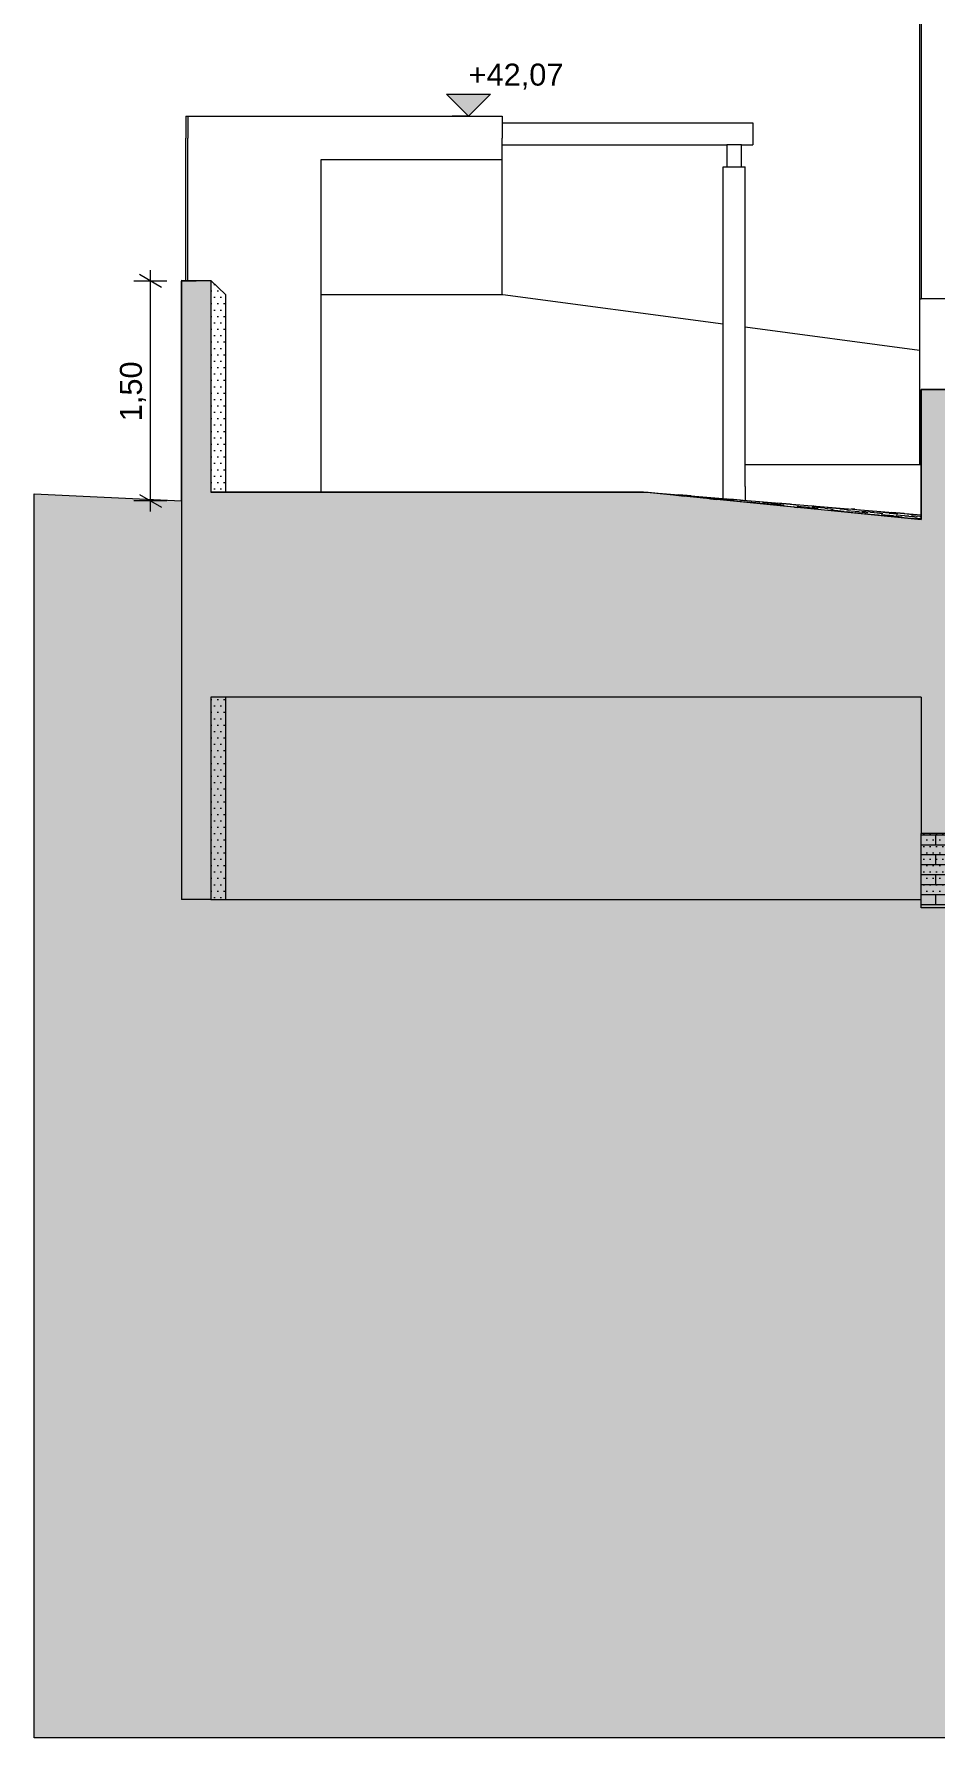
# Model space of a CAD drawing. Header units: metres. Extents: x -111189 to -108577, y -72951 to -72647.
# Drawn here: x -108761.1 to -108754.95, y -72951.18 to -72939.56 of the extents above; entities that cross this region are included whole.
import ezdxf

# ---------------------------------------------------------------- set-up
doc = ezdxf.new("R2010")
doc.units = ezdxf.units.M
doc.header["$MEASUREMENT"] = 0
for name, color, linetype in [('00 - DESENHO 2D', 7, 'Continuous'), ('01 - TERRENO PROPOSTO', 7, 'Continuous'), ('03 - COBERTURA', 7, 'Continuous'), ('05 - PAREDES..35', 7, 'Continuous'), ('05 - PILAR', 7, 'Continuous'), ('05 - VIGA', 7, 'Continuous'), ('06 - ESCADAS _ GUARDAS', 7, 'Continuous'), ('06 - FORRA', 7, 'Continuous'), ('07 - MUROS', 7, 'Continuous'), ('12 - COTAS GERAIS', 7, 'Continuous')]:
    doc.layers.add(name, color=color, linetype=linetype)
doc.styles.add('ESTILO_GERADO_7', font='')
doc.styles.get('ESTILO_GERADO_7').set_extended_font_data('Helvetica')
doc.dimstyles.new('ESTILO_GERADO__5', dxfattribs={"dimtxt": 0.15, "dimasz": 0.114, "dimexe": 0.18, "dimexo": 0.0625, "dimgap": 0, "dimtad": 1, "dimzin": 0, "dimdsep": 46, "dimtxsty": 'ESTILO_GERADO_7', "dimblk": 'ARROWHEAD_2', "dimblk1": 'ARROWHEAD_2', "dimblk2": 'ARROWHEAD_2', "dimcen": 0.09, "dimse1": 1, "dimse2": 1, "dimclrd": 7, "dimclre": 7, "dimclrt": 7, "dimadec": 0, "dimazin": 0, "dimtfac": 1, "dimtdec": 4, "dimtmove": 0, "dimatfit": 3, "dimfxl": 1, "dimtolj": 1, "dimtzin": 0, "dimarcsym": 0})
pattern_1 = [(360, (-108919.279413, -72941.96242), (0.021783658, 0.043567315), [0, -0.043567315])]

# ---------------------------------------------------------------- blocks, each defined once
blk = doc.blocks.new('Corte Elem_2111_1', base_point=(-108919.279, -72941.962))
at = {"layer": '07 - MUROS', "linetype": 'Continuous', "lineweight": 13}
h = blk.add_hatch(dxfattribs=at)
h.set_pattern_fill('DOTS_0001', color=251, style=0, pattern_type=2)
h.set_pattern_definition(pattern_1)
h.paths.add_polyline_path([(-108759.891, -72942.682), (-108759.791, -72942.682), (-108759.791, -72941.334), (-108759.891, -72941.237)])
h = blk.add_hatch(dxfattribs=at)
h.set_pattern_fill('DOTS_0001', color=251, style=0, pattern_type=2)
h.set_pattern_definition(pattern_1)
h.paths.add_polyline_path([(-108759.791, -72944.082), (-108759.891, -72944.082), (-108759.891, -72945.462), (-108759.791, -72945.462)])
at = {"layer": '07 - MUROS', "color": 7, "linetype": 'Continuous', "lineweight": 20}
for p, q in [((-108760.091, -72941.236), (-108760.091, -72945.462)), ((-108759.891, -72941.237), (-108759.891, -72942.682)), ((-108759.891, -72944.082), (-108759.891, -72945.462)), ((-108759.891, -72945.462), (-108760.091, -72945.462))]:
    blk.add_line(p, q, dxfattribs=at)
at = {"layer": '07 - MUROS', "color": 7, "linetype": 'Continuous', "lineweight": 13}
for p, q in [((-108759.891, -72941.237), (-108759.791, -72941.334)), ((-108759.791, -72941.334), (-108759.791, -72942.682)), ((-108759.791, -72944.082), (-108759.791, -72945.462)), ((-108759.891, -72945.462), (-108759.791, -72945.462))]:
    blk.add_line(p, q, dxfattribs=at)
at = {"layer": '07 - MUROS', "color": 251, "linetype": 'Continuous', "lineweight": 13}
for p, q in [((-108759.14, -72941.334), (-108757.901, -72941.334)), ((-108757.901, -72941.334), (-108756.399, -72941.534)), ((-108756.249, -72941.554), (-108755.059, -72941.713)), ((-108759.791, -72945.462), (-108757.901, -72945.462)), ((-108757.901, -72945.462), (-108755.049, -72945.462))]:
    blk.add_line(p, q, dxfattribs=at)
at = {"layer": '07 - MUROS', "color": 7, "linetype": 'Continuous', "lineweight": 20, "flags": 128}
blk.add_lwpolyline([(-108760.091, -72941.236), (-108759.957, -72941.237), (-108759.891, -72941.237)], dxfattribs=at)
blk = doc.blocks.new('*X2902', base_point=(-108919.279, -72941.962))
at = {"color": 254, "linetype": 'Continuous', "lineweight": 13}
for p, q in [((-108754.849, -72945.022), (-108755.049, -72945.022)), ((-108754.849, -72945.09), (-108755.049, -72945.09)), ((-108754.951, -72945.022), (-108754.951, -72945.09)), ((-108754.849, -72945.022), (-108754.849, -72945.012)), ((-108754.799, -72945.022), (-108754.849, -72945.022)), ((-108754.799, -72945.09), (-108754.849, -72945.09)), ((-108754.849, -72945.158), (-108754.849, -72945.09)), ((-108754.849, -72945.158), (-108755.049, -72945.158)), ((-108754.951, -72945.158), (-108754.951, -72945.226)), ((-108754.799, -72945.158), (-108754.849, -72945.158)), ((-108754.849, -72945.226), (-108755.049, -72945.226)), ((-108754.849, -72945.294), (-108755.049, -72945.294)), ((-108754.951, -72945.294), (-108754.951, -72945.362)), ((-108754.799, -72945.226), (-108754.849, -72945.226)), ((-108754.849, -72945.294), (-108754.849, -72945.226)), ((-108754.799, -72945.294), (-108754.849, -72945.294)), ((-108754.849, -72945.362), (-108755.049, -72945.362)), ((-108754.849, -72945.43), (-108755.049, -72945.43)), ((-108754.951, -72945.43), (-108754.951, -72945.498)), ((-108754.799, -72945.362), (-108754.849, -72945.362)), ((-108754.849, -72945.43), (-108754.849, -72945.362)), ((-108754.799, -72945.43), (-108754.849, -72945.43)), ((-108754.849, -72945.498), (-108755.049, -72945.498)), ((-108754.799, -72945.498), (-108754.849, -72945.498)), ((-108754.849, -72945.518), (-108754.849, -72945.498))]:
    blk.add_line(p, q, dxfattribs=at)
blk = doc.blocks.new('Corte Elem_2132_1', base_point=(-108919.279, -72941.962))
at = {"linetype": 'Continuous', "lineweight": 13}
h = blk.add_hatch(dxfattribs=at)
h.set_pattern_fill('DOTS_0001', color=251, style=0, pattern_type=2)
h.set_pattern_definition(pattern_1)
h.paths.add_polyline_path([(-108755.049, -72945.442), (-108754.799, -72945.442), (-108754.799, -72945.012), (-108755.049, -72945.012)])
at = {"color": 7, "linetype": 'Continuous', "lineweight": 13}
for p, q in [((-108755.049, -72945.518), (-108755.049, -72945.012)), ((-108754.799, -72945.518), (-108755.049, -72945.518))]:
    blk.add_line(p, q, dxfattribs=at)
at = {"lineweight": 0}
blk.add_blockref('*X2902', (-108919.279, -72941.962), dxfattribs=at)
blk = doc.blocks.new('Corte Elem_2134_1', base_point=(-108919.279, -72941.962))
at = {"color": 7, "linetype": 'Continuous', "lineweight": 13}
for p, q in [((-108755.049, -72941.982), (-108755.049, -72942.869)), ((-108754.799, -72941.982), (-108755.049, -72941.982)), ((-108754.799, -72941.982), (-108754.799, -72944.682)), ((-108755.049, -72944.082), (-108755.049, -72945.012)), ((-108754.799, -72945.012), (-108755.049, -72945.012))]:
    blk.add_line(p, q, dxfattribs=at)
blk = doc.blocks.new('Corte Elem_2137_1', base_point=(-108919.279, -72941.962))
at = {"layer": '06 - FORRA', "linetype": 'Continuous', "lineweight": 13}
h = blk.add_hatch(dxfattribs=at)
h.set_pattern_fill('DOTS_0001', color=251, style=0, pattern_type=2)
h.set_pattern_definition(pattern_1)
h.paths.add_polyline_path([(-108754.859, -72941.362), (-108755.049, -72941.362), (-108755.049, -72941.363), (-108754.859, -72941.363)])
h = blk.add_hatch(dxfattribs=at)
h.set_pattern_fill('DOTS_0001', color=251, style=0, pattern_type=2)
h.set_pattern_definition(pattern_1)
h.paths.add_polyline_path([(-108754.72, -72941.362), (-108754.839, -72941.362), (-108754.839, -72941.363), (-108754.72, -72941.363)])
h = blk.add_hatch(dxfattribs=at)
h.set_pattern_fill('DOTS_0001', color=251, style=0, pattern_type=2)
h.set_pattern_definition(pattern_1)
h.paths.add_polyline_path([(-108754.715, -72941.362), (-108754.715, -72941.363), (-108754.659, -72941.363), (-108754.659, -72941.362)])
h = blk.add_hatch(dxfattribs=at)
h.set_pattern_fill('DOTS_0001', color=251, style=0, pattern_type=2)
h.set_pattern_definition(pattern_1)
h.paths.add_polyline_path([(-108754.191, -72941.718), (-108754.193, -72941.718), (-108754.193, -72941.738), (-108754.191, -72941.74)])
h = blk.add_hatch(dxfattribs=at)
h.set_pattern_fill('DOTS_0001', color=251, style=0, pattern_type=2)
h.set_pattern_definition(pattern_1)
h.paths.add_polyline_path([(-108754.059, -72941.718), (-108754.186, -72941.718), (-108754.186, -72941.745), (-108754.122, -72941.816), (-108754.124, -72941.816), (-108754.124, -72941.93), (-108754.102, -72941.93), (-108754.102, -72941.838), (-108754.059, -72941.886), (-108754.059, -72941.843), (-108754.145, -72941.748), (-108754.059, -72941.748)])
h = blk.add_hatch(dxfattribs=at)
h.set_pattern_fill('DOTS_0001', color=251, style=0, pattern_type=2)
h.set_pattern_definition(pattern_1)
h.paths.add_polyline_path([(-108754.054, -72941.93), (-108754.037, -72941.93), (-108754.037, -72941.91), (-108754.019, -72941.93), (-108753.981, -72941.93), (-108754.039, -72941.866), (-108754.039, -72941.751), (-108754.041, -72941.748), (-108753.927, -72941.748), (-108753.927, -72941.718), (-108754.054, -72941.718), (-108754.054, -72941.748), (-108754.053, -72941.748), (-108754.053, -72941.85), (-108754.054, -72941.849)])
h = blk.add_hatch(dxfattribs=at)
h.set_pattern_fill('DOTS_0001', color=251, style=0, pattern_type=2)
h.set_pattern_definition(pattern_1)
h.paths.add_polyline_path([(-108753.922, -72941.718), (-108753.922, -72941.748), (-108753.921, -72941.748), (-108753.921, -72941.93), (-108753.906, -72941.93), (-108753.906, -72941.751), (-108753.909, -72941.748), (-108753.795, -72941.748), (-108753.795, -72941.718)])
h = blk.add_hatch(dxfattribs=at)
h.set_pattern_fill('DOTS_0001', color=251, style=0, pattern_type=2)
h.set_pattern_definition(pattern_1)
h.paths.add_polyline_path([(-108753.79, -72941.748), (-108753.789, -72941.748), (-108753.789, -72941.93), (-108753.774, -72941.93), (-108753.774, -72941.751), (-108753.777, -72941.748), (-108753.663, -72941.748), (-108753.663, -72941.718), (-108753.79, -72941.718)])
h = blk.add_hatch(dxfattribs=at)
h.set_pattern_fill('DOTS_0001', color=251, style=0, pattern_type=2)
h.set_pattern_definition(pattern_1)
h.paths.add_polyline_path([(-108753.658, -72941.748), (-108753.656, -72941.748), (-108753.656, -72941.93), (-108753.642, -72941.93), (-108753.642, -72941.751), (-108753.644, -72941.748), (-108753.53, -72941.748), (-108753.53, -72941.718), (-108753.658, -72941.718)])
h = blk.add_hatch(dxfattribs=at)
h.set_pattern_fill('DOTS_0001', color=251, style=0, pattern_type=2)
h.set_pattern_definition(pattern_1)
h.paths.add_polyline_path([(-108753.525, -72941.718), (-108753.525, -72941.748), (-108753.524, -72941.748), (-108753.524, -72941.93), (-108753.51, -72941.93), (-108753.51, -72941.751), (-108753.512, -72941.748), (-108753.398, -72941.748), (-108753.398, -72941.718)])
h = blk.add_hatch(dxfattribs=at)
h.set_pattern_fill('DOTS_0001', color=251, style=0, pattern_type=2)
h.set_pattern_definition(pattern_1)
h.paths.add_polyline_path([(-108753.266, -72941.718), (-108753.393, -72941.718), (-108753.393, -72941.748), (-108753.392, -72941.748), (-108753.392, -72941.93), (-108753.378, -72941.93), (-108753.378, -72941.751), (-108753.38, -72941.748), (-108753.266, -72941.748)])
h = blk.add_hatch(dxfattribs=at)
h.set_pattern_fill('DOTS_0001', color=251, style=0, pattern_type=2)
h.set_pattern_definition(pattern_1)
h.paths.add_polyline_path([(-108753.134, -72941.718), (-108753.261, -72941.718), (-108753.261, -72941.748), (-108753.26, -72941.748), (-108753.26, -72941.93), (-108753.246, -72941.93), (-108753.246, -72941.751), (-108753.248, -72941.748), (-108753.134, -72941.748)])
h = blk.add_hatch(dxfattribs=at)
h.set_pattern_fill('DOTS_0001', color=251, style=0, pattern_type=2)
h.set_pattern_definition(pattern_1)
h.paths.add_polyline_path([(-108753.129, -72941.748), (-108753.128, -72941.748), (-108753.128, -72941.93), (-108753.114, -72941.93), (-108753.114, -72941.751), (-108753.116, -72941.748), (-108753.019, -72941.748), (-108753.019, -72941.718), (-108753.129, -72941.718)])
h = blk.add_hatch(dxfattribs=at)
h.set_pattern_fill('DOTS_0001', color=251, style=0, pattern_type=2)
h.set_pattern_definition(pattern_1)
h.paths.add_polyline_path([(-108754.124, -72941.935), (-108754.124, -72941.982), (-108754.102, -72941.982), (-108754.102, -72941.935)])
h = blk.add_hatch(dxfattribs=at)
h.set_pattern_fill('DOTS_0001', color=251, style=0, pattern_type=2)
h.set_pattern_definition(pattern_1)
h.paths.add_polyline_path([(-108754.059, -72941.93), (-108754.059, -72941.93), (-108754.059, -72941.888), (-108754.059, -72941.888)])
h = blk.add_hatch(dxfattribs=at)
h.set_pattern_fill('DOTS_0001', color=251, style=0, pattern_type=2)
h.set_pattern_definition(pattern_1)
h.paths.add_polyline_path([(-108754.059, -72941.935), (-108754.059, -72941.982), (-108754.037, -72941.982), (-108754.037, -72941.935)])
h = blk.add_hatch(dxfattribs=at)
h.set_pattern_fill('DOTS_0001', color=251, style=0, pattern_type=2)
h.set_pattern_definition(pattern_1)
h.paths.add_polyline_path([(-108753.976, -72941.935), (-108754.014, -72941.935), (-108753.992, -72941.96), (-108753.994, -72941.96), (-108753.994, -72941.982), (-108753.972, -72941.982), (-108753.972, -72941.982), (-108753.971, -72941.982), (-108753.933, -72941.982)])
h = blk.add_hatch(dxfattribs=at)
h.set_pattern_fill('DOTS_0001', color=251, style=0, pattern_type=2)
h.set_pattern_definition(pattern_1)
h.paths.add_polyline_path([(-108753.906, -72941.935), (-108753.921, -72941.935), (-108753.921, -72941.982), (-108753.906, -72941.982)])
h = blk.add_hatch(dxfattribs=at)
h.set_pattern_fill('DOTS_0001', color=251, style=0, pattern_type=2)
h.set_pattern_definition(pattern_1)
h.paths.add_polyline_path([(-108753.789, -72941.935), (-108753.789, -72941.982), (-108753.774, -72941.982), (-108753.774, -72941.935)])
h = blk.add_hatch(dxfattribs=at)
h.set_pattern_fill('DOTS_0001', color=251, style=0, pattern_type=2)
h.set_pattern_definition(pattern_1)
h.paths.add_polyline_path([(-108753.642, -72941.935), (-108753.656, -72941.935), (-108753.656, -72941.982), (-108753.642, -72941.982)])
h = blk.add_hatch(dxfattribs=at)
h.set_pattern_fill('DOTS_0001', color=251, style=0, pattern_type=2)
h.set_pattern_definition(pattern_1)
h.paths.add_polyline_path([(-108753.524, -72941.935), (-108753.524, -72941.982), (-108753.51, -72941.982), (-108753.51, -72941.935)])
h = blk.add_hatch(dxfattribs=at)
h.set_pattern_fill('DOTS_0001', color=251, style=0, pattern_type=2)
h.set_pattern_definition(pattern_1)
h.paths.add_polyline_path([(-108753.392, -72941.982), (-108753.378, -72941.982), (-108753.378, -72941.935), (-108753.392, -72941.935)])
h = blk.add_hatch(dxfattribs=at)
h.set_pattern_fill('DOTS_0001', color=251, style=0, pattern_type=2)
h.set_pattern_definition(pattern_1)
h.paths.add_polyline_path([(-108753.26, -72941.935), (-108753.26, -72941.982), (-108753.246, -72941.982), (-108753.246, -72941.935)])
h = blk.add_hatch(dxfattribs=at)
h.set_pattern_fill('DOTS_0001', color=251, style=0, pattern_type=2)
h.set_pattern_definition(pattern_1)
h.paths.add_polyline_path([(-108753.128, -72941.935), (-108753.128, -72941.982), (-108753.114, -72941.982), (-108753.114, -72941.935)])
at = {"layer": '06 - FORRA', "color": 7, "linetype": 'Continuous', "lineweight": 13}
for p, q in [((-108755.059, -72941.362), (-108755.049, -72941.362)), ((-108755.059, -72941.362), (-108755.059, -72942.494)), ((-108754.659, -72941.362), (-108754.588, -72941.362)), ((-108754.583, -72941.362), (-108754.455, -72941.362)), ((-108754.45, -72941.362), (-108754.323, -72941.362)), ((-108754.318, -72941.362), (-108754.191, -72941.362)), ((-108754.186, -72941.362), (-108754.059, -72941.362)), ((-108754.054, -72941.362), (-108753.927, -72941.362)), ((-108753.922, -72941.362), (-108753.795, -72941.362)), ((-108753.79, -72941.362), (-108753.663, -72941.362)), ((-108753.658, -72941.362), (-108753.53, -72941.362)), ((-108753.525, -72941.362), (-108753.398, -72941.362)), ((-108753.393, -72941.362), (-108753.266, -72941.362)), ((-108753.261, -72941.362), (-108753.134, -72941.362)), ((-108753.129, -72941.362), (-108753.019, -72941.362))]:
    blk.add_line(p, q, dxfattribs=at)
blk = doc.blocks.new('Corte Elem_2166_1', base_point=(-108919.279, -72941.962))
at = {"layer": '05 - PAREDES..35', "color": 251, "linetype": 'Continuous', "lineweight": 13}
blk.add_line((-108759.14, -72942.682), (-108759.14, -72940.413), dxfattribs=at)
blk = doc.blocks.new('Corte Elem_2167_1', base_point=(-108919.279, -72941.962))
at = {"layer": '05 - PILAR', "color": 251, "linetype": 'Continuous', "lineweight": 13}
for p, q in [((-108756.399, -72940.462), (-108756.374, -72940.462)), ((-108756.399, -72942.725), (-108756.399, -72940.462)), ((-108756.274, -72940.462), (-108756.249, -72940.462)), ((-108756.249, -72942.494), (-108756.249, -72940.462))]:
    blk.add_line(p, q, dxfattribs=at)
blk = doc.blocks.new('Corte Elem_2168_1', base_point=(-108919.279, -72941.962))
at = {"layer": '05 - VIGA', "color": 251, "linetype": 'Continuous', "lineweight": 13}
for p, q in [((-108756.374, -72940.312), (-108756.374, -72940.462)), ((-108756.274, -72940.312), (-108756.374, -72940.312)), ((-108756.274, -72940.462), (-108756.274, -72940.312)), ((-108756.374, -72940.462), (-108756.274, -72940.462))]:
    blk.add_line(p, q, dxfattribs=at)
blk = doc.blocks.new('Corte Elem_2169_1', base_point=(-108919.279, -72941.962))
at = {"layer": '03 - COBERTURA', "color": 251, "linetype": 'Continuous', "lineweight": 13}
for p, q in [((-108760.063, -72940.413), (-108760.063, -72940.266)), ((-108760.049, -72940.413), (-108760.049, -72940.266)), ((-108757.904, -72940.413), (-108757.904, -72940.266)), ((-108759.14, -72940.413), (-108757.904, -72940.413))]:
    blk.add_line(p, q, dxfattribs=at)
blk = doc.blocks.new('Corte Elem_2170_1', base_point=(-108919.279, -72941.962))
at = {"layer": '05 - VIGA', "color": 251, "linetype": 'Continuous', "lineweight": 13}
for p, q in [((-108757.904, -72940.162), (-108756.197, -72940.162)), ((-108756.197, -72940.162), (-108756.197, -72940.312)), ((-108757.904, -72940.312), (-108756.374, -72940.312)), ((-108756.274, -72940.312), (-108756.197, -72940.312))]:
    blk.add_line(p, q, dxfattribs=at)
blk = doc.blocks.new('Corte Elem_2171_1', base_point=(-108919.279, -72941.962))
at = {"layer": '05 - VIGA', "color": 251, "linetype": 'Continuous', "lineweight": 13}
for p, q in [((-108760.049, -72940.116), (-108760.049, -72940.266)), ((-108760.049, -72940.116), (-108757.904, -72940.116)), ((-108757.904, -72940.116), (-108757.904, -72940.266))]:
    blk.add_line(p, q, dxfattribs=at)
blk = doc.blocks.new('Corte Elem_2172_1', base_point=(-108919.279, -72941.962))
at = {"layer": '05 - VIGA', "color": 251, "linetype": 'Continuous', "lineweight": 13}
for q in [(-108760.063, -72940.266), (-108760.049, -72940.116)]:
    blk.add_line((-108760.063, -72940.116), q, dxfattribs=at)
blk = doc.blocks.new('Corte Elem_2177_1', base_point=(-108919.279, -72941.962))
at = {"layer": '06 - FORRA', "linetype": 'Continuous', "lineweight": 13}
h = blk.add_hatch(dxfattribs=at)
h.set_pattern_fill('DOTS_0001', color=251, style=0, pattern_type=2)
h.set_pattern_definition(pattern_1)
h.paths.add_polyline_path([(-108755.049, -72936.325), (-108755.008, -72936.325), (-108754.997, -72936.35), (-108754.659, -72936.35), (-108754.659, -72936.141), (-108755.049, -72936.141)])
at = {"layer": '06 - FORRA', "color": 7, "linetype": 'Continuous', "lineweight": 13}
for p, q in [((-108755.049, -72936.141), (-108755.049, -72941.362)), ((-108754.659, -72940.982), (-108754.659, -72936.141)), ((-108754.659, -72941.362), (-108754.659, -72941.002)), ((-108754.859, -72941.362), (-108755.049, -72941.362)), ((-108754.72, -72941.362), (-108754.839, -72941.362)), ((-108754.659, -72941.362), (-108754.715, -72941.362))]:
    blk.add_line(p, q, dxfattribs=at)
blk = doc.blocks.new('Corte Elem_2178_1', base_point=(-108919.279, -72941.962))
at = {"layer": '06 - FORRA', "linetype": 'Continuous', "lineweight": 13}
h = blk.add_hatch(dxfattribs=at)
h.set_pattern_fill('DOTS_0001', color=251, style=0, pattern_type=2)
h.set_pattern_definition(pattern_1)
h.paths.add_polyline_path([(-108755.059, -72936.141), (-108755.059, -72936.325), (-108755.049, -72936.325), (-108755.049, -72936.141)])
at = {"layer": '06 - FORRA', "color": 7, "linetype": 'Continuous', "lineweight": 13}
blk.add_line((-108755.059, -72936.141), (-108755.059, -72941.362), dxfattribs=at)
blk = doc.blocks.new('Corte Elem_2194_1', base_point=(-108919.279, -72941.962))
at = {"layer": '05 - PAREDES..35', "color": 251, "linetype": 'Continuous', "lineweight": 13}
for p, q in [((-108760.063, -72941.236), (-108760.063, -72940.413)), ((-108760.049, -72941.236), (-108760.049, -72940.413)), ((-108757.904, -72941.333), (-108757.904, -72940.413)), ((-108759.14, -72941.333), (-108757.904, -72941.333))]:
    blk.add_line(p, q, dxfattribs=at)
blk = doc.blocks.new('Corte Elem_2196_1', base_point=(-108919.279, -72941.962))
at = {"layer": '01 - TERRENO PROPOSTO', "color": 7, "linetype": 'Continuous', "lineweight": 13}
for p, q in [((-108756.941, -72942.682), (-108756.93, -72942.682)), ((-108756.93, -72942.682), (-108756.923, -72942.682)), ((-108756.924, -72942.682), (-108756.896, -72942.685)), ((-108756.923, -72942.682), (-108755.049, -72942.836)), ((-108756.768, -72942.699), (-108756.804, -72942.695)), ((-108756.72, -72942.703), (-108756.768, -72942.699)), ((-108756.729, -72942.702), (-108756.746, -72942.701)), ((-108756.72, -72942.703), (-108756.729, -72942.702)), ((-108756.72, -72942.703), (-108756.661, -72942.709)), ((-108756.617, -72942.708), (-108756.702, -72942.701)), ((-108756.617, -72942.708), (-108756.643, -72942.706)), ((-108756.617, -72942.708), (-108756.561, -72942.713)), ((-108756.561, -72942.713), (-108756.558, -72942.713)), ((-108756.485, -72942.727), (-108756.535, -72942.723)), ((-108756.485, -72942.727), (-108756.493, -72942.727)), ((-108756.485, -72942.727), (-108756.443, -72942.732)), ((-108756.382, -72942.732), (-108756.467, -72942.725)), ((-108756.382, -72942.732), (-108756.408, -72942.731)), ((-108756.382, -72942.732), (-108756.323, -72942.739)), ((-108756.327, -72942.732), (-108756.364, -72942.729)), ((-108756.279, -72942.736), (-108756.327, -72942.732)), ((-108756.279, -72942.736), (-108756.305, -72942.735)), ((-108756.279, -72942.736), (-108756.22, -72942.742)), ((-108756.147, -72942.758), (-108756.231, -72942.751)), ((-108756.147, -72942.758), (-108756.173, -72942.757)), ((-108756.147, -72942.758), (-108756.088, -72942.765)), ((-108756.044, -72942.762), (-108756.129, -72942.754)), ((-108756.044, -72942.762), (-108756.07, -72942.761)), ((-108756.044, -72942.762), (-108755.985, -72942.768)), ((-108755.941, -72942.765), (-108756.026, -72942.758)), ((-108755.941, -72942.765), (-108755.967, -72942.765)), ((-108755.941, -72942.765), (-108755.883, -72942.772)), ((-108755.917, -72942.784), (-108755.996, -72942.776)), ((-108755.913, -72942.784), (-108755.92, -72942.783)), ((-108755.912, -72942.784), (-108755.917, -72942.784)), ((-108755.912, -72942.784), (-108755.913, -72942.784)), ((-108755.912, -72942.784), (-108755.905, -72942.785)), ((-108755.905, -72942.785), (-108755.888, -72942.787)), ((-108755.809, -72942.788), (-108755.894, -72942.78)), ((-108755.809, -72942.788), (-108755.835, -72942.787)), ((-108755.809, -72942.788), (-108755.75, -72942.794)), ((-108755.706, -72942.791), (-108755.791, -72942.784)), ((-108755.79, -72942.776), (-108755.78, -72942.776)), ((-108755.706, -72942.791), (-108755.732, -72942.79)), ((-108755.706, -72942.791), (-108755.648, -72942.798)), ((-108755.603, -72942.795), (-108755.688, -72942.788)), ((-108755.574, -72942.814), (-108755.659, -72942.806)), ((-108755.603, -72942.795), (-108755.629, -72942.794)), ((-108755.603, -72942.795), (-108755.545, -72942.801)), ((-108755.574, -72942.814), (-108755.6, -72942.813)), ((-108755.574, -72942.814), (-108755.515, -72942.82)), ((-108755.471, -72942.817), (-108755.556, -72942.81)), ((-108755.518, -72942.798), (-108755.526, -72942.798)), ((-108755.501, -72942.799), (-108755.518, -72942.798)), ((-108755.5, -72942.799), (-108755.473, -72942.802)), ((-108755.471, -72942.817), (-108755.497, -72942.816)), ((-108755.473, -72942.802), (-108755.442, -72942.805)), ((-108755.471, -72942.817), (-108755.412, -72942.824)), ((-108755.368, -72942.821), (-108755.453, -72942.814)), ((-108755.339, -72942.839), (-108755.423, -72942.832)), ((-108755.368, -72942.821), (-108755.394, -72942.82)), ((-108755.368, -72942.821), (-108755.31, -72942.827)), ((-108755.339, -72942.839), (-108755.354, -72942.839)), ((-108755.266, -72942.825), (-108755.35, -72942.817)), ((-108755.339, -72942.839), (-108755.28, -72942.846)), ((-108755.236, -72942.843), (-108755.321, -72942.836)), ((-108755.266, -72942.825), (-108755.291, -72942.824)), ((-108755.266, -72942.825), (-108755.207, -72942.831)), ((-108755.236, -72942.843), (-108755.262, -72942.842)), ((-108755.163, -72942.828), (-108755.247, -72942.821)), ((-108755.236, -72942.843), (-108755.177, -72942.85)), ((-108755.133, -72942.847), (-108755.218, -72942.839)), ((-108755.163, -72942.828), (-108755.188, -72942.827)), ((-108755.163, -72942.828), (-108755.104, -72942.835)), ((-108755.133, -72942.847), (-108755.159, -72942.846)), ((-108755.133, -72942.847), (-108755.075, -72942.853)), ((-108755.049, -72942.849), (-108755.115, -72942.843)), ((-108755.049, -72942.865), (-108755.086, -72942.862)), ((-108755.049, -72942.85), (-108755.056, -72942.85))]:
    blk.add_line(p, q, dxfattribs=at)
at = {"layer": '01 - TERRENO PROPOSTO', "color": 7, "linetype": 'Continuous', "lineweight": 20}
blk.add_line((-108755.049, -72944.082), (-108759.891, -72944.082), dxfattribs=at)
at = {"layer": '01 - TERRENO PROPOSTO', "color": 7, "linetype": 'Continuous', "lineweight": 20, "flags": 128}
blk.add_lwpolyline([(-108755.049, -72942.869), (-108755.071, -72942.867), (-108755.707, -72942.804), (-108756.009, -72942.775), (-108756.941, -72942.682), (-108759.891, -72942.682)], dxfattribs=at)
blk = doc.blocks.new('Corte Elem_2273_1', base_point=(-108919.279, -72941.962))
at = {"layer": '06 - ESCADAS _ GUARDAS', "color": 7, "linetype": 'Continuous', "lineweight": 13}
for p, q in [((-108756.249, -72942.494), (-108755.049, -72942.494)), ((-108756.249, -72942.644), (-108756.249, -72942.494))]:
    blk.add_line(p, q, dxfattribs=at)
blk = doc.blocks.new('Corte Elem_2277_1', base_point=(-108919.279, -72941.962))
at = {"layer": '07 - MUROS', "color": 7, "linetype": 'Continuous', "lineweight": 13}
blk.add_line((-108756.249, -72942.644), (-108756.249, -72942.738), dxfattribs=at)
blk = doc.blocks.new('*D3118', base_point=(-108919.279, -72941.962))
at = {"layer": '12 - COTAS GERAIS', "color": 7, "linetype": 'Continuous', "lineweight": 5, "transparency": 16777216}
for p, q in [((-108760.192, -72941.242), (-108760.417, -72941.242)), ((-108760.229, -72941.285), (-108760.379, -72941.198)), ((-108760.304, -72941.242), (-108760.304, -72941.168)), ((-108760.304, -72942.742), (-108760.304, -72941.242)), ((-108760.192, -72942.742), (-108760.417, -72942.742)), ((-108760.379, -72942.699), (-108760.229, -72942.785)), ((-108760.304, -72942.815), (-108760.304, -72942.742))]:
    blk.add_line(p, q, dxfattribs=at)
at = {"layer": '12 - COTAS GERAIS', "color": 7, "lineweight": 5, "transparency": 16777216, "insert": (-108760.334, -72942.198), "char_height": 0.15, "attachment_point": 7, "rotation": 90, "style": 'ESTILO_GERADO_7'}
blk.add_mtext('\\A1;{\\pql;\\fHelvetica|b0|i0|c0|p0;\\W1.000000;1,50}', dxfattribs=at)
blk = doc.blocks.new('ARROWHEAD_2')
at = {"color": 0, "linetype": 'Continuous', "lineweight": 0}
for p, q in [((0, 0), (-1, 0)), ((-0.38, -0.66), (0.38, 0.66))]:
    blk.add_line(p, q, dxfattribs=at)
blk = doc.blocks.new('Cota_41_1', base_point=(-108758.134, -72940.116))
at = {"layer": '12 - COTAS GERAIS', "linetype": 'Continuous', "lineweight": 5}
blk.add_hatch(color=7, dxfattribs=at).paths.add_polyline_path([(-108758.134, -72940.116), (-108757.984, -72939.966), (-108758.284, -72939.966)])
at = {"layer": '12 - COTAS GERAIS', "color": 7, "linetype": 'Continuous', "lineweight": 5}
for p, q in [((-108758.134, -72940.116), (-108758.284, -72939.966)), ((-108758.284, -72939.966), (-108757.984, -72939.966)), ((-108757.984, -72939.966), (-108758.134, -72940.116)), ((-108758.134, -72940.116), (-108758.247, -72940.116)), ((-108758.134, -72940.116), (-108758.022, -72940.116))]:
    blk.add_line(p, q, dxfattribs=at)
at = {"layer": '12 - COTAS GERAIS', "color": 7, "lineweight": 5, "insert": (-108758.134, -72939.936), "char_height": 0.15, "attachment_point": 7, "style": 'ESTILO_GERADO_7'}
blk.add_mtext('\\A1;{\\pql;\\fHelvetica|b0|i0|c0|p0;\\W1.000000;+42,07}', dxfattribs=at)

msp = doc.modelspace()

# ---------------------------------------------------------------- hatches: boundary and pattern name
at = {"layer": '00 - DESENHO 2D', "linetype": 'Continuous', "lineweight": 13}
msp.add_hatch(color=251, dxfattribs=at).paths.add_polyline_path([(-108761.097, -72942.693), (-108760.091, -72942.742), (-108760.091, -72941.242), (-108759.891, -72941.237), (-108759.891, -72942.682), (-108756.91, -72942.682), (-108755.049, -72942.869), (-108755.049, -72941.982), (-108754.799, -72941.982), (-108754.799, -72944.682), (-108748.409, -72944.682), (-108745.439, -72944.365), (-108744.01, -72944.216), (-108740.816, -72943.903), (-108739.352, -72943.883), (-108739.349, -72943.904), (-108737.893, -72943.903), (-108737.893, -72944.053), (-108736.988, -72944.053), (-108736.988, -72951.183), (-108761.097, -72951.183)])

# ---------------------------------------------------------------- linework, layer by layer
at = {"layer": '00 - DESENHO 2D', "color": 7, "linetype": 'Continuous', "lineweight": 20, "flags": 128}
msp.add_lwpolyline([(-108761.097, -72942.693), (-108760.091, -72942.742), (-108760.091, -72941.242), (-108759.891, -72941.237), (-108759.891, -72942.682), (-108756.91, -72942.682), (-108755.049, -72942.869), (-108755.049, -72941.982), (-108754.799, -72941.982), (-108754.799, -72944.682), (-108748.409, -72944.682), (-108745.439, -72944.365), (-108744.01, -72944.216), (-108740.816, -72943.903), (-108739.352, -72943.883), (-108739.349, -72943.904), (-108737.893, -72943.903), (-108737.893, -72944.053), (-108736.988, -72944.053), (-108736.988, -72951.183), (-108761.097, -72951.183)], close=True, dxfattribs=at)

# ---------------------------------------------------------------- block references
at = {"lineweight": 0}
for name in ['Corte Elem_2134_1', 'Corte Elem_2132_1']:
    msp.add_blockref(name, (-108919.279, -72941.962), dxfattribs=at)
at = {"layer": '01 - TERRENO PROPOSTO', "lineweight": 0}
msp.add_blockref('Corte Elem_2196_1', (-108919.279, -72941.962), dxfattribs=at)
at = {"layer": '03 - COBERTURA', "lineweight": 0}
msp.add_blockref('Corte Elem_2169_1', (-108919.279, -72941.962), dxfattribs=at)
at = {"layer": '05 - PAREDES..35', "lineweight": 0}
for name in ['Corte Elem_2194_1', 'Corte Elem_2166_1']:
    msp.add_blockref(name, (-108919.279, -72941.962), dxfattribs=at)
at = {"layer": '05 - PILAR', "lineweight": 0}
msp.add_blockref('Corte Elem_2167_1', (-108919.279, -72941.962), dxfattribs=at)
at = {"layer": '05 - VIGA', "lineweight": 0}
for name in ['Corte Elem_2172_1', 'Corte Elem_2171_1', 'Corte Elem_2170_1', 'Corte Elem_2168_1']:
    msp.add_blockref(name, (-108919.279, -72941.962), dxfattribs=at)
at = {"layer": '06 - ESCADAS _ GUARDAS', "lineweight": 0}
msp.add_blockref('Corte Elem_2273_1', (-108919.279, -72941.962), dxfattribs=at)
at = {"layer": '06 - FORRA', "lineweight": 0}
for name in ['Corte Elem_2178_1', 'Corte Elem_2177_1', 'Corte Elem_2137_1']:
    msp.add_blockref(name, (-108919.279, -72941.962), dxfattribs=at)
at = {"layer": '07 - MUROS', "lineweight": 0}
for name in ['Corte Elem_2111_1', 'Corte Elem_2277_1']:
    msp.add_blockref(name, (-108919.279, -72941.962), dxfattribs=at)
at = {"layer": '12 - COTAS GERAIS', "color": 7, "linetype": 'Continuous', "lineweight": 5}
msp.add_blockref('Cota_41_1', (-108758.134, -72940.116), dxfattribs=at)

# ---------------------------------------------------------------- dimensions: what is measured, and where the dimension line sits
dim = msp.add_linear_dim(base=(-108760.304, -72941.242), p1=(-108760.091, -72942.742), p2=(-108760.091, -72941.242), angle=90, dimstyle='ESTILO_GERADO__5', dxfattribs=at)
dim.commit()
dim.dimension.update_dxf_attribs({"geometry": '*D3118', "text_midpoint": (-108760.409, -72942.004), "dimtype": 160, "text_rotation": 90})

doc.saveas('drawing.dxf')
